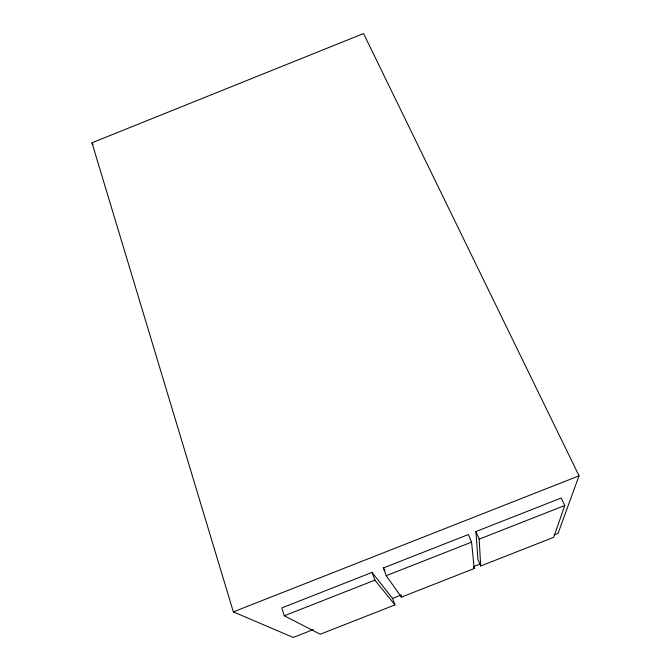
<?xml version="1.0" encoding="UTF-8"?>
<svg xmlns="http://www.w3.org/2000/svg" width="671" height="671" viewBox="0 0 671 671"><rect width="100%" height="100%" fill="white"/><g stroke="black" fill="none" stroke-linecap="round" stroke-linejoin="round"><path stroke-width="1.01" d="M564.764 505.506L553.676 537.32L480.696 565.98L477.928 559.413L475.924 531.558L561.216 498.008L564.764 505.506L479.161 539.157L480.696 565.98M313.265 629.583L293.235 637.45L233.349 611.885L91.961 142.789L363.548 33.55L579.039 475.831L558.037 533.445L554.145 534.972M233.349 611.885L579.039 475.831M372.028 572.422L281.77 607.926L284.311 615.777L320.235 634.238L394.993 604.89L392.569 598.431L372.028 572.422L374.896 580.155L394.993 604.89M383.334 567.976L468.366 534.535L471.579 542.143L474.221 568.522L401.434 597.106L386.236 575.701L383.334 567.976L385.062 570.476M284.311 615.777L374.896 580.155M386.236 575.701L471.579 542.143M392.569 598.431L401.325 594.992M473.357 566.701L480.168 564.026M91.961 142.789L93.143 144.517M475.924 531.558L479.161 539.157M473.441 566.643L474.221 568.522M400.713 595.211L401.434 597.106"/></g></svg>
